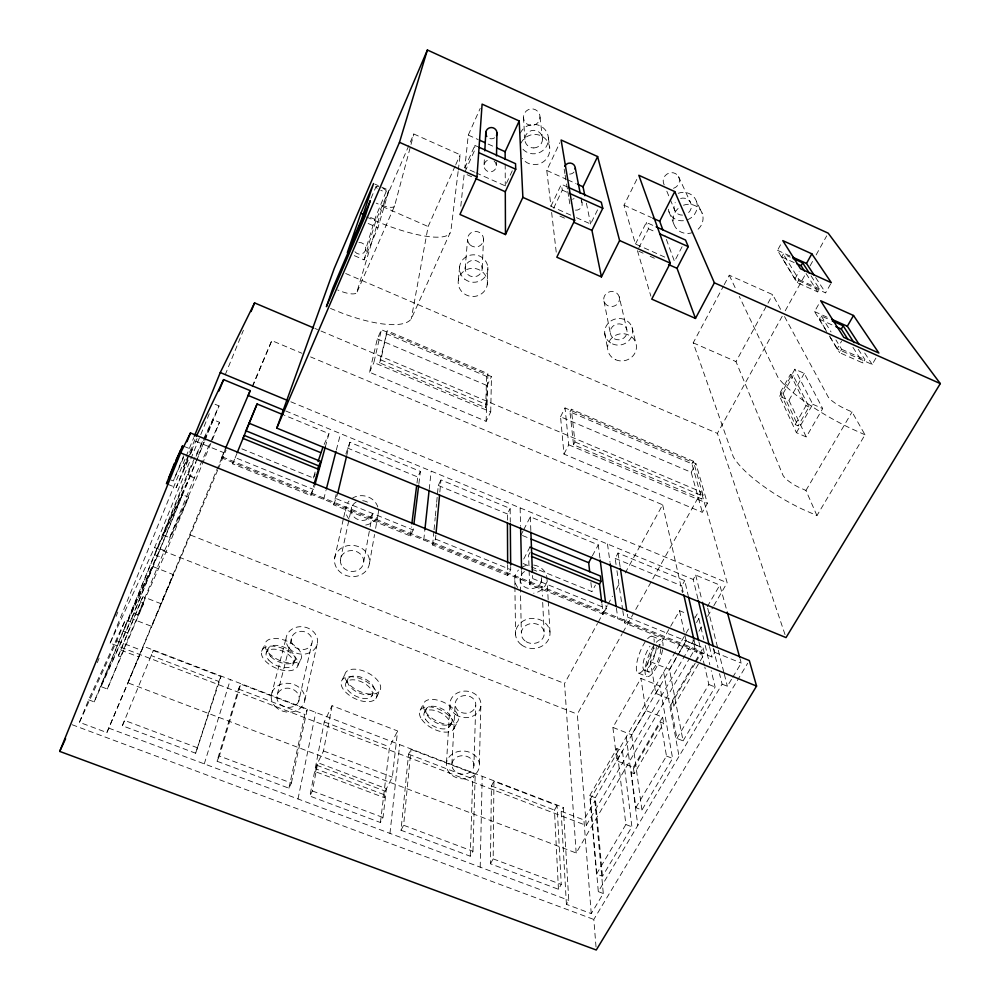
<?xml version="1.0" encoding="UTF-8"?>
<svg xmlns="http://www.w3.org/2000/svg" width="1000" height="1000" viewBox="0 0 1000 1000"><rect width="100%" height="100%" fill="white"/><g stroke="black" fill="none" stroke-linecap="round" stroke-linejoin="round"><path stroke-width="0.75" stroke-dasharray="5 3.75" d="M490.438 863.787L493.175 858.875L493.938 781.275L557.062 805.5L561.25 884.45L558.438 889.287L490.438 863.787L491.413 785.938L493.938 781.275M490.725 411.887L491.463 376.6L381.413 329.725L377.3 338.938L369.525 372.238L486.125 421.337L490.725 411.887L373.875 362.55L381.413 329.725M496.312 165.138L496.375 162.05M480.2 867.15L482.2 776.3M479.387 763.7L480.9 703.2M487.05 404.812L487.9 373.675L387.2 330.763L379.525 362.812L485.675 407.663L487.05 404.812L380.838 359.913L387.2 330.763M485.675 407.663L486.6 376.388L487.9 373.675M472.962 851.287L475.213 774.087L410.988 749.438L408.562 754.188L401 830.238L470.262 856.213L472.962 851.287L403.612 825.238L410.988 749.438M486.125 421.337L487.125 385.588L491.463 376.6M473.888 765.875A11.037 9.25 2.4 0 0 458.212 756.513A11.037 9.25 2.4 0 0 456.587 772.463A11.037 9.25 2.4 0 0 473.888 765.875L475.75 705.275A10.337 8.838 2.4 0 0 461.062 696.35A10.337 8.838 2.4 0 0 459.525 711.587A10.337 8.838 2.4 0 0 475.75 705.275M470.262 856.213L472.7 778.775L475.213 774.087M487.262 284.775A14.65 14.087 4.4 0 0 467.625 269.212A14.65 14.087 4.4 0 0 463.537 293.275A14.65 14.087 4.4 0 0 487.262 284.775L487.85 267.238M482.212 268.363L483.55 239.025M451.9 764.075L455.138 703.575M484.075 164.762L484.487 157.025M446.512 762.625L450.087 702.188M477.713 146.662L474.9 145.412L474.462 150.7L464.25 173.438L460.737 206.863M465.138 268.775L467.55 239.425M510.688 566.575L510.712 569.637L507.713 575.475L432.612 544.987L435.513 539.05L435.938 534.5M439.837 492.038L440.95 479.913L510.163 508.488L510.288 522.25M458.338 280.175L459.637 266.337M432.612 544.987L433.913 531.263M434.062 529.725L435.225 517.525M435.375 516L436.525 503.787M436.675 502.262L438.275 485.475L440.95 479.913M474.6 172.188L464.837 167.825L468.263 135.113L480.213 108.35M423.775 539.975L424.925 529.263M429.2 489.475L431.175 471.112M389.963 833.375L399.7 744.625M332.062 705.713L323.512 750.95L316.588 765.188L315.338 771.637L384.387 797.712L385.175 791.15L392.35 777.125L397.6 730.95L332.062 705.713L324.263 721.888L309.862 796.062L380.438 822.525L383.025 817.5L386.438 788.688L317.8 762.688L312.362 790.962L309.862 796.062M380.438 822.525L389.525 746.9L397.6 730.95M458.125 171.55L450.875 231.088L411.275 318.8A79.112 24.325 23.7 0 1 342.287 313.225L330.5 308.438M458.312 170.025L460.175 154.762L413.812 134L382.488 206.513L356.688 292.75A18.162 5.575 23.7 0 1 340.812 291.225L337.663 289.95M336.175 494.363L333.663 504.825L410.3 535.938L413.175 529.975L413.55 526.888M418.888 483.75L420.4 471.425L349.888 442.3L345.887 453.963M410.3 535.938L411.45 526.875M416.987 483.05L417.75 477.013L420.4 471.425M455.15 166.012L428.125 226.537L411.275 318.8M369.425 563.65L374.538 534.5M375.613 528.362L378.3 513.025M363.688 562.025L369.85 528.337M370.125 526.8L372.938 511.488A10.95 9.838 10.1 0 1 356.05 518.587A10.95 9.838 10.1 0 1 357.113 501.575M298 798.95L315.775 712.412M340.337 560.05L351.662 507.125M291.388 783.075L307.213 709.613L240.712 684.087L238.487 689.013L217 761.237L288.913 788.2L291.388 783.075L219.375 756.025L240.712 684.087M288.913 788.2L304.9 714.463L307.213 709.613M304.8 700.225L317.45 642.788M334.575 558.425L343.387 518.775M343.738 517.25L345.763 508.1M298.762 701.162A11.275 9.562 10.3 0 0 285.587 688.275A11.275 9.562 10.3 0 0 279.788 703.863A11.275 9.562 10.3 0 0 298.762 701.162L311.8 643.688A10.55 9.1 10.7 0 0 299.5 631.425A10.55 9.1 10.7 0 0 294.025 646.275A10.55 9.1 10.7 0 0 311.8 643.688M333.663 504.825L337.488 494.3M346.7 455.675L349.888 442.3M277.312 694.412L291.737 637.288M323.688 499.35L325.988 490.387M336.337 450.062L340.55 433.638M271.275 695.35L286.075 638.188M170.9 479.975L173.325 480.95L183.65 455.825M357.188 291.837L394.625 205.825L410.613 145.975M411.012 144.475L413.812 134M236.988 453.4L232.65 463.837L310.887 495.588L313.725 485.312M310.887 495.588L314.425 486.55M325.325 446.875L328.95 433.65L284.4 415.25M241.887 448.862L313.425 478.038L315.1 472.05M167.838 484.325L176.163 487.663L188.312 457.875M354.3 255.637L364.05 259.85L377.962 227.75L388.9 190.3L374.963 184.163M183.938 446.337L192.213 449.688L189.788 456.287M364.05 259.85L376.112 219.925L388.9 190.3M354.938 251.75A6.075 5.812 24.7 0 0 365.3 250.738L375.575 217.138L386.287 191.225M204.275 763.875L230.375 679.638M195.65 753.225L220.975 676.513L153.3 650.537L151.188 655.562L218.775 681.462L195.65 753.225L122.35 725.738L153.3 650.537M183.6 457.413L173.325 480.95M97.312 662.613L99.062 658.275M116.062 616.388L117.812 612.062M694.275 639.362L586.263 825.45L110.087 643.138L185.5 457.925M186.088 456.475L193.75 437.663M688.525 628.987L590.312 799.225L594.875 800.975L603.288 893.512L591.25 913.612L566.413 904.325L568.775 900.312L563.3 807.425L143.475 646.275L106.888 732.562L79.438 722.312L88.612 699.8L125.388 619.85L130.412 621.788L195.975 462.137M215.075 404.275L219.05 405.913L189.45 469.188L183.575 466.825L195.588 437.875M110.087 643.138L154.613 547.513L210.475 410.825M225.188 374.85L243.412 330.25M79.438 722.312L116.8 640.875L125.388 619.85M88.612 699.8L94.15 701.875L189.45 469.188M100.712 686.525L123.35 631.25L152.863 566.575L173.35 574.612L151.738 626.413L131.5 618.6L100.712 686.525L107.312 689.013L143.637 603.413L140.412 602.163L118.325 655.888L121.5 657.1M131.062 612.425L154.738 554.637L182.375 494.675L188.65 497.188L166.312 551.312L137.787 615.025L131.062 612.425L160.125 548.875L182.375 494.675M196.112 456.2L213.162 419.688L219.537 422.312L196.25 478.762L169.662 537.65L162.812 534.938L193.487 461.812M131.5 618.6L152.863 566.575M162.812 534.938L189.95 476.225L204.45 440.887M205.037 439.475L213.162 419.688M196.562 460.688L204.262 441.95M204.85 440.513L219.05 405.913M188.125 460.4L176.163 487.663M118.325 655.888L142.9 596.675L160.987 603.7L173.35 574.612M107.312 689.013L130.05 633.825L143.637 603.413M137.787 615.025L161.562 557.325L188.65 497.188M169.662 537.65L194.55 477.262L219.537 422.312M106.888 732.562L217.65 470.25M714.05 649.3L714.8 652.325L712.038 657.025L221.525 457.863L223.7 452.625L194.25 440.65M225.225 449.65L127.837 682.825L576.175 853L689.562 658.288M218.25 468.8L226.075 450.087M252.537 386.712L271.788 340.613L301.962 353.288M122.35 725.738L124.588 720.413L197.987 747.987M232.65 463.837L235.263 457.625L313.612 489.487M371.087 198.212L376.012 186.7M221.525 457.863L225.15 449.35M252.188 386.525L271.788 340.613M218.775 681.462L220.975 676.513M324.15 444.462L328.95 433.65M313.425 478.038L315.275 473.888M455.775 164.613L460.175 154.762M369.525 372.238L373.875 362.55M464.837 167.825L474.9 145.412M379.525 362.812L380.838 359.913M140.412 602.163L142.9 596.675M94.15 701.875L130.412 621.788M261.613 651.287L265.113 643.562M217 761.237L219.375 756.025M266.163 653.062L267.925 649.2M124.488 627.8L158.763 552.775M156.225 550.312L188.275 480.875M475.988 172.812L505.275 185.888L512.337 170.613M189.963 454.162L192.213 449.688M293.412 663.625L295.188 659.8M297.938 665.387L301.512 657.725M570.775 215.138L550.925 206.262L546.775 170.45L559.812 142.762M550.925 206.262L561.4 184.275L567.1 186.838M183.575 466.825L197.662 437.375M553.625 208.212L562.275 190.1L561.4 184.275M342.275 679.725L345.925 672.15M346.337 682.25L348.162 678.462M315.338 771.637L316.562 769.112L385.662 795.238L384.387 797.712M576.45 217.662L590.638 224L597.975 209.013M371.838 695.975A14.512 7.675 26 0 0 356.312 680.163A14.512 7.675 26 0 0 349 691.363A14.512 7.675 26 0 0 371.838 695.975L373.688 692.2A14.525 7.65 26 0 0 358.137 676.413A14.525 7.65 26 0 0 350.85 687.562A14.525 7.65 26 0 0 373.688 692.2M375.925 698.512A19.35 10.237 26 0 0 355.825 677.312A19.35 10.237 26 0 0 345.325 691.825A19.35 10.237 26 0 0 375.925 698.512L379.663 690.962A19.387 10.15 26 0 0 359.462 669.8A19.387 10.15 26 0 0 349.025 684.2A19.387 10.15 26 0 0 379.663 690.962M664.737 257.087L635.475 244.025L624.012 205.212L637.487 178M635.475 244.025L646.35 222.438L654.75 226.213M638.812 247.925L648.475 228.787L646.35 222.438M507.425 520.112L507.388 513.962L510.163 508.488M560.55 416.788L565.037 407.938L695.95 463.688L707.4 503.375L702.35 512.375L563.975 454.113L560.55 416.788L691.2 472.287L702.35 512.375M569.987 411.9L571.337 409.225L693.35 461.213L703.375 496.275L701.862 498.988L573.538 444.775L569.987 411.9L691.925 463.812L701.862 498.988M420.188 710.225L423.988 702.775M424.387 712.537L426.287 708.825M521.038 534.925L523.025 531.038M523.688 529.75L530.325 516.825L598.263 544.875L599.987 558.513M563.975 454.113L568.75 444.825L565.037 407.938M573.538 444.775L574.975 441.987L571.337 409.225M682.087 246.737L674.488 261.438L664.975 235.613M523.75 559.012L529.888 547.137M530.075 552.375L528.612 555.2L529.075 569M449.787 726.2L451.712 722.487M454 728.525L457.875 721.112M401 830.238L403.612 825.238M605.925 605.475L606.312 608.5L603.175 614.225L529.575 584.35L532.612 578.538L532.5 575.45M784.513 316.55L828.35 397.275A17.887 4.162 28.7 0 0 844.788 408.713L852.062 411.962L865.013 434.8L816.938 515.6L802.525 509.25A76.25 21.837 29.3 0 1 733.263 456.737L693.213 342.837L723.5 286.038M724.212 284.675L729.262 275.212L772.65 294.637L780.812 309.7M592.362 555.85L598.263 544.875M523.138 563.55L591.9 591.587L595.425 585.1M830.625 283.962L825.625 292.863L794.875 279.012L777.525 250.338L781.475 243.05M616.05 564.538L615.15 558.4L618.05 553.05L684.75 580.6L688.213 595.6M811.038 275.825L819.412 288.837L817.712 291.875L797.288 282.688L781.7 256.938L783.288 254.037L790.212 257.162M816.938 515.6L805.95 490.438L798.8 487.3A17.5 5.012 29.3 0 1 783.075 475.525L735.987 361.6L772.65 294.637M576.175 853L564.538 683.5L597.487 623.475M598.237 622.112L607.225 605.75M607.975 604.375L612.463 596.2M616.213 589.375L619.95 582.55M625.2 573.013L662.65 504.8L310.587 356.912M691.925 463.812L693.35 461.213M794.875 279.012L799.112 271.337M691.2 472.287L695.95 463.688M797.288 282.688L798.975 279.637L783.288 254.037M785.037 634.625L717.375 433.387L782.212 316.25M785.225 310.8L805.575 274.025M810.1 265.85L813.112 260.4M816.125 254.95L826.688 235.888M698.975 642.1L700.013 646.6L696.75 652.2L624.6 622.913L627.775 617.225L627.312 614.175M586.263 825.45L577.312 714.15L622.2 633.725M622.95 632.362L701.312 491.962L314.913 328.45M826.663 331.562L814.575 311.588L819.15 303.45M825.65 329.525L819.412 319.225L821.25 315.988L829.463 319.662M780.238 392.463L790.45 374.375L793.263 375.613L808.975 406.95L798.112 425.85L795.163 424.562L780.238 392.463L783.037 393.688L798.112 425.85M779.625 396.275L794.9 369.225L804.262 373.35L822.675 408.6L806.263 436.95L796.4 432.675L779.625 396.275L788.925 400.337L806.263 436.95M783.037 393.688L793.263 375.613M558.438 889.287L554.462 810.1L557.062 805.5M683.125 591.888L681.762 585.862L684.75 580.6M788.925 400.337L804.262 373.35M566.413 904.325L561.138 811.225L563.3 807.425M697.925 598.85L693.225 579.462L695.713 575.1L719.825 585.075L726.825 610.575M634.188 773.65L633.337 767.288L616.825 760.825L612.9 727.412L640.9 678.4L659.875 686L672.613 758.438L641.925 810.013L635.862 807.663L631.263 772.513L660.725 722.138L663.688 723.312L634.188 773.65L631.263 772.513M695.163 663.263L670.75 705L673.725 706.188L672.588 700.138L655.812 693.425L650.425 661.725L679.562 610.712L686.45 613.525M394.625 205.825L394.188 206.575A18.575 4.65 24.1 0 1 378.363 204.05L376.225 203.15M875.9 358.113L872.175 364.462L837.138 348.875L841.55 341.2M795.163 424.562L806.012 405.65L790.45 374.375M858.213 349.212L864.9 359.613L862.925 363.025L839.675 352.688L841.637 349.263L835.925 339.938M796.4 432.675L812.75 404.25L794.9 369.225M589.763 795.562L616.838 748.562L622.425 750.763L631.912 826.838L602.487 876.275L596.525 874.025L589.763 795.562L595.288 797.7L602.487 876.275M694.75 618.2L698.637 611.45M595.288 797.7L622.425 750.763M641.925 810.013L631.65 734.812L659.875 686M670.75 705L676.9 738.425L683.062 740.875L669.475 669.4L678.75 653.363M679.525 652.025L688.025 637.325M696.525 622.612L698.85 618.612L694.712 616.912M616.825 760.825L645.913 710.537L640.9 678.4M655.812 693.425L686.125 641.012L684.488 633.438M591.25 913.612L583.9 819.95L594.875 800.975M707.312 606.688L719.825 585.075M698.975 631.263L702.887 624.525M707.575 616.438L713.062 606.987M713.838 605.65L727.15 582.725L701.312 491.962M690.35 656.938L695.037 648.888L693 639.788M633.337 767.288L662.625 717.188L645.913 710.537M672.588 700.138L694.5 662.65M695.288 661.312L703.112 647.925L686.125 641.012M695.95 661.912L701.462 652.487L704.475 653.713L673.725 706.188M805.95 490.438L852.062 411.962M596.525 874.025L625.875 824.513L616.838 748.562M635.862 807.663L666.475 756.025L660.725 722.138M676.9 738.425L708.863 684.5L704.825 667.038M683.062 740.875L715.113 687.025L711.225 670.662M603.288 893.512L598.3 891.637L722.1 684.15L719.525 673.662M722.1 684.15L727.35 686.263L731.975 678.538M732.75 677.25L741.237 663.075L740 658.575M596.025 946.95L593.812 919.45L736.488 681.9M737.288 680.562L747.7 663.213M72.112 724.725L593.812 919.45M108.737 728.112L568.775 900.312M312.362 790.962L383.025 817.5M493.175 858.875L561.25 884.45M316.588 765.188L385.175 791.15M323.512 750.95L392.35 777.125M120.913 650.125L138.763 656.95M123.35 631.25L130.05 633.825M625.875 824.513L631.912 826.838M116.8 640.875L141.738 650.438M561.138 811.225L583.9 819.95M238.487 689.013L304.9 714.463M324.263 721.888L389.525 746.9M408.562 754.188L472.7 778.775M491.413 785.938L554.462 810.1M160.125 548.875L166.312 551.312M612.9 727.412L631.65 734.812M154.613 547.513L577.312 714.15M154.738 554.637L161.562 557.325M666.475 756.025L672.613 758.438M190.575 535.062L564.538 683.5M644.575 670.25L648.975 672.013M638.413 673.1L647.225 676.625M187.587 474.45L194.55 477.262M708.863 684.5L715.113 687.025M189.95 476.225L196.25 478.762M650.425 661.725L669.475 669.4M651.95 636.188L660.713 639.738M714.8 652.325L741.237 663.075M336.425 498.762L413.175 529.975M435.513 539.05L510.712 569.637M532.612 578.538L606.312 608.5M627.775 617.225L700.013 646.6M222.162 456.825L695.037 648.888M522.475 535.513L528.237 537.875M285.712 410.962L693.225 579.462M347.325 447.975L417.75 477.013M438.275 485.475L507.388 513.962M615.15 558.4L681.762 585.862M290.825 401.8L727.15 582.725M574.975 441.987L703.375 496.275M568.75 444.825L707.4 503.375M377.3 338.938L487.125 385.588M385.962 333.55L486.6 376.388M345.688 273.5L717.375 433.387M806.012 405.65L808.975 406.95M370.575 217.5L376.112 219.925M366.512 217L381.3 223.263A80.962 20.3 24.1 0 0 450.012 233.312M865.013 434.8L850.325 428.2A77.962 18.175 28.7 0 1 777.9 377.262L739.25 296.35M368.15 223.475L377.962 227.75M382.488 206.513L428.125 226.537M693.213 342.837L735.987 361.6M812.75 404.25L822.675 408.6M841.637 349.263L864.9 359.613M819.412 319.225L833.1 325.35M467.075 174.7L474.15 177.85M559.963 216.112L566.925 219.213M638.85 251.287L643.088 253.175M650.163 256.325L654.4 258.225M562.275 190.1L567.85 192.613M648.475 228.787L655.588 231.975M814.575 311.588L828.825 317.962M798.975 279.637L819.412 288.837M468.263 135.113L478.188 139.575M488.113 144.05L495.213 147.238M546.775 170.45L566.3 179.237M567.7 179.862L576.062 183.625M624.012 205.212L651.462 217.562M777.525 250.338L789.938 255.95M781.7 256.938L794.15 262.575M815.65 277.512L825.625 292.863M864.725 353L872.175 364.462M806.062 273.55L817.712 291.875M852.95 347.325L862.925 363.025M821.25 315.988L831.038 331.95M829.55 335.962L839.675 352.688M829.887 336.887L837.138 348.875M678.225 193.287A14.75 13.987 -32.4 0 1 696.55 201.562L702.362 213.775M729.262 275.212L736.587 290.712M678.5 176.488L690.35 202.162M666.825 191.2L669.675 198.062M670.238 199.438L675.05 211.075M668.9 211.637L673.85 224.062M637.438 250.65L650.875 296.188M707.7 608.188L717.9 648.725M718.275 650.225L723.95 672.75M724.325 674.25L727.35 686.263M695.713 575.1L701.7 599.325M713.238 648.175L718.037 667.663M632 327.175L635.725 342.575M709.5 646.575L712.038 657.025M698.85 618.612L703.8 639.425M705.212 645.375L709.812 664.712M703.112 647.925L704.475 653.713M619.25 296.887A7.938 7.525 -16.3 0 1 609.513 306.35A7.938 7.525 -16.3 0 1 606.05 293.8A7.938 7.525 -16.3 0 1 619.25 296.887L626.825 329.6M701.462 652.487L704.488 665.588M694.025 640.138L696.75 652.2M662.65 504.8L682.425 592.762M679.562 610.712L684.163 631.925M586.388 203.15L590.638 224M603.962 301.163L610.525 334.1M581.05 197.7L582.2 203.637M604.688 333.15L607.625 348.7M663.637 672.125L679.038 756.325M662.625 717.188L663.688 723.312M564.163 169.112L564.888 173.575M565.138 175.062L566.35 182.512M566.587 184L567.562 189.95M567.8 191.438L568.775 197.387M569.012 198.875L569.987 204.825M618.05 553.05L620.138 566.8M616.95 570.688L622.575 609.087M622.8 610.625L624.6 622.913M607.475 544.012L610.025 562.325M616.388 608.112L617.875 618.787M548.375 137.713L549.75 148.112M626.263 736.912L637.812 825.413M601.888 603.713L603.175 614.225M551.625 212.4L556.275 252.575M540.013 116.962L542.513 138.925M590.887 582.463L591.9 591.587M590.312 799.225L598.3 891.637M523.488 117.413L524.85 139.4M548.162 599.55L546.962 577.85A16.137 14.3 -1.2 0 1 533.7 593.2M548.25 601.1L549.975 632.087M541.487 577.612L542.388 596.2M542.688 602.4L544.113 631.838M530.325 516.825L530.837 530.7M529.125 570.538L529.575 584.35M520.138 507.9L520.562 526.25M521.6 570.612L521.812 579.788M520.188 578.3L521.337 632.537M514.812 580.538L514.888 585.2M514.9 586.75L515.588 634.9M507.65 564.712L507.713 575.475M505.188 164.137L505.275 185.888M653.725 646.213A19.688 5.85 -68.9 0 1 639.087 673.125A19.688 5.85 -68.9 0 1 642 647.5A19.688 5.85 -68.9 0 1 654.188 642.212M662.588 649.8A19.675 5.962 -68.9 0 1 647.9 676.663A19.675 5.962 -68.9 0 1 650.675 651A19.675 5.962 -68.9 0 1 663.025 645.788M660.75 648.75A14.75 4.475 -68.9 0 1 653.737 668.35A14.75 4.475 -68.9 0 1 647.275 667.588A14.75 4.475 -68.9 0 1 654.3 647.987M658.962 644.325A14.75 4.475 -68.9 0 1 659.987 644.925M656.35 646.963A14.763 4.425 -68.9 0 1 649.312 666.562A14.763 4.425 -68.9 0 1 642.913 665.825A14.763 4.425 -68.9 0 1 649.95 646.225M541.562 580.1A10.738 9.513 -1.2 0 1 524.6 586.912A10.738 9.513 -1.2 0 1 526.45 570.525M531.95 569.7A10.738 9.513 -1.2 0 1 539.212 573.125M517.712 587.463A16.137 14.3 -1.2 0 1 518.462 570.062M521.562 567.5A16.137 14.3 -1.2 0 1 529.438 564.9M533.663 565.037A16.137 14.3 -1.2 0 1 546.788 576.613M362.663 500.712A10.95 9.838 10.1 0 1 368.038 502.5M378.312 509.15A16.45 14.787 10.1 0 1 365.588 525.1M349.075 519.15A16.45 14.787 10.1 0 1 348.988 501.1M352 498.438A16.45 14.787 10.1 0 1 378.062 507.875M358.913 242.5A6.075 5.812 24.7 0 1 365.3 250.738M382.875 188.287A5.613 1.375 24.2 0 1 386.188 191.388A5.613 1.375 24.2 0 1 380.737 190.287M377.212 188.3A5.613 1.375 24.2 0 1 378.95 186.7M581.15 200.725A6.15 5.975 -23.3 0 1 574.975 210.15M572.625 199.35A6.15 5.975 -23.3 0 1 574.05 198.6M573.987 172.075A5.625 5.5 -31 0 1 568.725 174.025M494.087 161A6.175 6.125 1.2 0 1 493.775 170.712A6.175 6.125 1.2 0 1 484.387 167.9A6.175 6.125 1.2 0 1 489.55 159.65M494.637 137.762A5.625 5.625 0 0 1 487.8 137.537M520.325 133.112A14.787 14.625 -38.5 0 1 541.737 126.713A14.787 14.625 -38.5 0 1 544.75 148.713A14.787 14.625 -38.5 0 1 522.45 148.725M520.837 143.375A15.237 15.05 -32.4 0 1 543.275 137.05A15.237 15.05 -32.4 0 1 545.4 160.062A15.237 15.05 -32.4 0 1 522.225 158.387M696.55 201.562A14.75 13.987 -32.4 0 1 687.163 219.887M683.438 220.725A14.75 13.987 -32.4 0 1 668.325 209.25M683.487 205.225A15.188 14.375 -31.2 0 1 701.637 211.988A15.188 14.375 -31.2 0 1 696.188 230.75M692.663 232.537A15.188 14.375 -31.2 0 1 674.85 226.312A15.188 14.375 -31.2 0 1 678.888 207.825M680.612 198.425A8.85 8.4 -32.4 0 1 686.875 213.888M682.5 215.125A8.85 8.4 -32.4 0 1 675.225 202.55M664.2 184.887A8.3 7.912 -35.5 0 1 668.688 173.2A8.3 7.912 -35.5 0 1 679.4 179.062A8.3 7.912 -35.5 0 1 671.175 188.713M425.538 711.862A19.262 9.975 28.1 0 0 456.087 723.088A19.262 9.975 28.1 0 0 441 701.188A19.262 9.975 28.1 0 0 425.538 711.862M268.7 653.025A19.575 10.3 23.9 0 0 300.275 660.113A19.575 10.3 23.9 0 0 280.863 639.15A19.575 10.3 23.9 0 0 268.7 653.025M427.488 715.625A14.438 7.512 28.1 0 0 450.375 723.988A14.438 7.512 28.1 0 0 439.038 707.537A14.438 7.512 28.1 0 0 427.488 715.625M425.575 719.362A14.412 7.538 28.1 0 0 448.438 727.7A14.412 7.538 28.1 0 0 437.137 711.225A14.412 7.538 28.1 0 0 425.575 719.362M265.163 660.788A19.538 10.375 23.8 0 0 296.688 667.8A19.538 10.375 23.8 0 0 277.375 646.787A19.538 10.375 23.8 0 0 265.163 660.788M268.812 660.138A14.65 7.788 23.8 0 0 292.462 665.438A14.65 7.788 23.8 0 0 278.038 649.675A14.65 7.788 23.8 0 0 268.812 660.138M270.575 656.263A14.663 7.763 23.9 0 0 294.25 661.587A14.663 7.763 23.9 0 0 279.788 645.85A14.663 7.763 23.9 0 0 270.575 656.263M421.712 719.35A19.225 10.05 28.1 0 0 452.2 730.525A19.225 10.05 28.1 0 0 437.2 708.562A19.225 10.05 28.1 0 0 421.712 719.35M274.837 706.038A16.938 14.363 10.3 0 0 303.725 703.812A16.938 14.363 10.3 0 0 285.575 683.337A16.938 14.363 10.3 0 0 274.837 706.038M289.363 648.363A15.862 13.688 10.7 0 0 316.438 646.225A15.862 13.688 10.7 0 0 299.513 626.725A15.862 13.688 10.7 0 0 289.363 648.363M452.438 775.575A16.575 13.913 2.4 0 0 479.263 767.325A16.575 13.913 2.4 0 0 457 751.85A16.575 13.913 2.4 0 0 452.438 775.575M455.637 714.562A15.537 13.275 2.4 0 0 480.788 706.663A15.537 13.275 2.4 0 0 459.925 691.9A15.537 13.275 2.4 0 0 455.637 714.562M526.038 641.612A11.487 10.012 -1 0 0 544.2 634.45A11.487 10.012 -1 0 0 528.088 624.35A11.487 10.012 -1 0 0 526.038 641.612M521.638 644.987A17.262 15.05 -1 0 0 549.763 636.013A17.262 15.05 -1 0 0 526.925 619.3A17.262 15.05 -1 0 0 521.638 644.987M343.288 567.625A11.725 10.388 9.6 0 0 363.113 564.675A11.725 10.388 9.6 0 0 349.637 550.725A11.725 10.388 9.6 0 0 343.288 567.625M338.075 569.987A17.613 15.6 9.6 0 0 368.237 567.537A17.613 15.6 9.6 0 0 349.725 545.375A17.613 15.6 9.6 0 0 338.075 569.987M464.688 279.113A14.225 13.725 4.5 0 0 487.738 270.812A14.225 13.725 4.5 0 0 468.65 255.662A14.225 13.725 4.5 0 0 464.688 279.113M467.812 274.513A8.537 8.238 4.6 0 0 481.975 270.5A8.537 8.238 4.6 0 0 471.225 260.65A8.537 8.238 4.6 0 0 467.812 274.513M470.05 244.838A8 7.788 5 0 0 483.325 241.038A8 7.788 5 0 0 473.25 231.737A8 7.788 5 0 0 470.05 244.838M612.463 343.9A14.087 13.25 -14.7 0 0 632.7 330.562A14.087 13.25 -14.7 0 0 610.913 320.962A14.087 13.25 -14.7 0 0 612.463 343.9M615.6 359.712A14.5 13.575 -14 0 0 636.45 346.05A14.5 13.575 -14 0 0 614.038 336.213A14.5 13.575 -14 0 0 615.6 359.712M614.4 338.837A8.45 7.95 -14.6 0 0 627.1 331.662A8.45 7.95 -14.6 0 0 614.525 325.012A8.45 7.95 -14.6 0 0 614.4 338.837M533.8 147.95A8.875 8.775 -38.5 0 0 541.275 134.55A8.875 8.775 -38.5 0 0 525.962 134.925A8.875 8.775 -38.5 0 0 533.8 147.95M534.012 125.125A8.325 8.238 -53 0 0 537.513 111.163A8.325 8.238 -53 0 0 523.737 115.225A8.325 8.238 -53 0 0 534.012 125.125"/><path stroke-width="1.5" d="M496.5 155.85L496.962 132.637M484.812 150.838L485.8 132.287M476.975 176.9L482.1 104.125L519.2 120.975L522.875 197.375L505.475 234.55L459.95 214.45L476.975 176.9L399.487 142.325L427.388 50L828.188 233.162L940.3 383.6L786.025 637.587L276.8 428.113L334.212 268.562L427.388 50M436.075 532.987L439.562 495.075M424.925 529.263L429.038 491.012M413.938 523.812L418.688 485.288M411.825 523.85L416.6 486.075M337.837 492.812L346.35 457.163M326.375 488.888L335.95 451.562M180.35 451.3L180.562 450.513L176.05 460M182.288 446.838L182.562 445.775L168.65 478.275M314.125 483.837L320.812 461.45L246.112 430.85M314.825 485.075L325.325 446.875M318.025 461.562L322.938 447.175M360.875 213.263L347.337 252.638L361.138 220.413L373.562 183.55L360.875 213.263L363.638 214.475M180.212 452.413L181.475 449.113M59.7 751.4L180.637 452.912L190.475 432.962L749.312 660.55L756.575 686.075L596.263 950L59.7 751.4L65.575 738.763M186.962 441.625L190.475 432.962M237.25 452.537L257.087 403.975L282.962 414.663M194.338 436.213L220.263 372.55L254.587 302.913L313.475 327.837M251.062 311.55L254.587 302.913M245.475 431.838L257.087 403.975M176.125 462.075L177.562 458.575M218.975 390.975L223.612 379.625L250.2 390.637L248.188 395.45L282.825 409.775M174.45 463.325L166.45 483.762L167.613 481.8M225.512 448.4L250.2 390.637M276.8 428.113L399.487 142.325M317.738 468.363L320.2 462.837M505.163 159.475L505.138 151.7L519.2 120.975M505.475 234.55L505.3 191.737L515.725 169.213L515.538 163.663L479.113 147.3M196.25 436.488L223.612 379.625M584.862 195.7L583.038 186.775L597.612 156.562L561.112 140L574.625 220.463L556.812 257.213L601.438 276.913L619.6 240.525L597.612 156.562M601.438 276.913L591.938 230.375L602.775 208.275L601.3 202.2L568.525 187.475M662.862 229.875L659.7 221.262L674.75 191.588L638.837 175.287L670.3 263.15L651.75 299.125L695.487 318.425L714.375 282.812L674.75 191.588M695.487 318.425L677.025 268.312L688.25 246.637L685.537 240.05L656.15 226.838M168.713 478.75L169.338 477.55M589.7 571.825L588.688 562.7L591.638 557.212M601.712 602.212L599.513 584.188L601.025 581.413L600.35 576.013L529.888 547.137M804.4 270.938L801.075 265.7L802.663 262.8L792.975 258.425M813.988 274.962L806.5 263.45L811.825 253.812L782.788 240.625L800.525 268.775L831.338 282.7L811.825 253.812M847.962 339.487L841.312 329.025L843.162 325.788L832.2 320.887M858.925 344.087L847.337 326.25L853.5 315.487L820.662 300.738L843.75 337.362L878.863 353.038L853.5 315.487M180.637 452.912L756.575 686.075M319.5 466.2L244.262 435.412L243 438.413L318.188 469.162M531.5 552.962L601.025 581.413M531.45 556.362L599.513 584.188M249 423.2L320.538 452.575M531.112 539.062L588.688 562.7M220.263 372.55L287.938 400.613M835.837 326.575L841.312 329.025M522.875 197.375L574.625 220.463M619.6 240.525L670.3 263.15M714.375 282.812L940.3 383.6M475.575 178.487L505.3 191.737M573.875 222.312L591.938 230.375M668.538 264.525L677.025 268.312M478.738 152.625L515.725 169.213M569.25 193.238L602.775 208.275M659.837 233.888L688.25 246.637M831.663 319.237L847.337 326.25M479.613 140.213L485.288 142.775M496.625 147.875L505.138 151.7M577.463 184.262L583.038 186.775M652.837 218.175L659.7 221.262M792.7 257.2L806.5 263.45M796.925 263.825L801.075 265.7M802.663 262.8L809.362 273.225M843.162 325.788L854.038 342.7M727.237 612.075L739.587 657.075M702.45 602.35L713.3 646.275M698.288 600.35L709.137 645.088M688.562 597.1L698.625 640.6M683.8 594.9L693.688 638.625M575.312 168.025L580.188 193.25M620.363 568.337L626.85 611.112M610.237 563.85L616.175 606.575M600.175 560.025L605.55 602.438M530.9 532.25L532.388 572.362M520.6 527.788L521.562 569.075M510.3 523.775L510.675 565.05M507.438 523.188L507.65 563.175M564.688 166.287A5.625 5.5 -31 0 1 575.237 169.462M486.788 136.475A5.625 5.625 0 0 1 487.325 129.25A5.625 5.625 0 0 1 494.538 128.537A5.625 5.625 0 0 1 496.488 135.512M370.337 200.6L365.112 216.388L326.413 306.688L332.938 287.938L370.337 200.6"/></g></svg>
